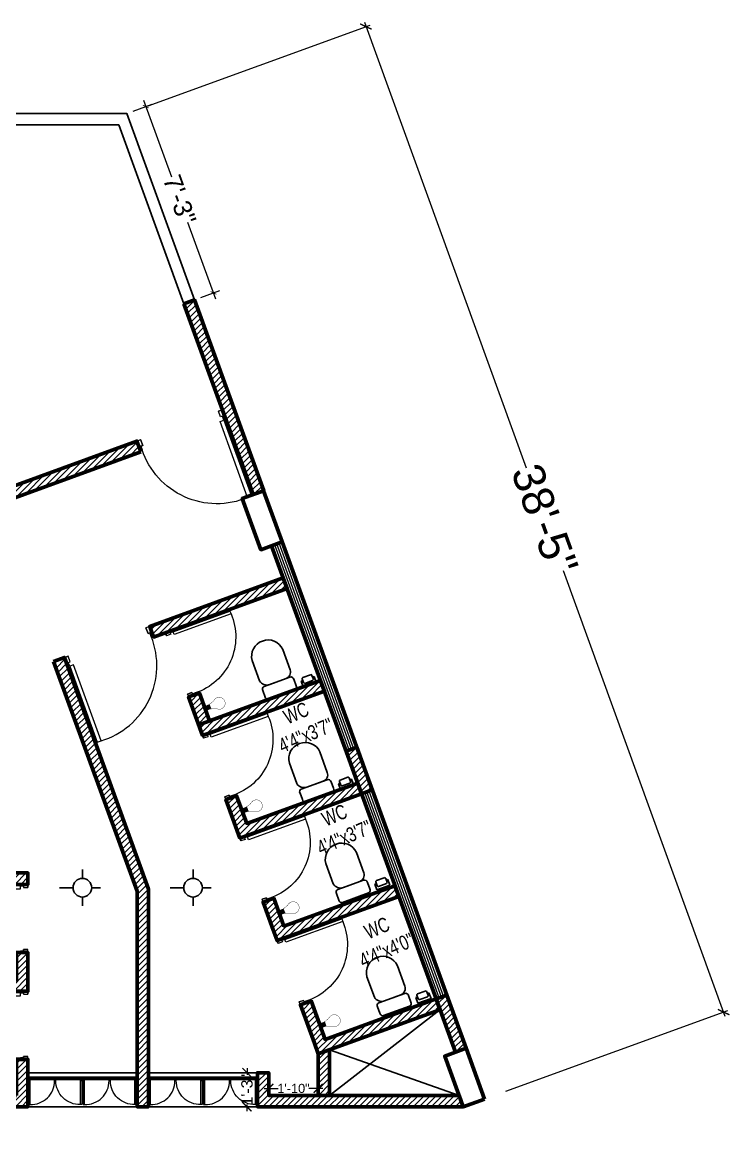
# Model space of a CAD drawing. Header units: inches. Extents: x -20263 to 10253, y -4567 to 3195.
# Drawn here: x 2816.7 to 3128, y 47.7 to 538.2 of the extents above; entities that cross this region are included whole.
import ezdxf

# ---------------------------------------------------------------- set-up
doc = ezdxf.new("R2010")
doc.units = ezdxf.units.IN
doc.header["$MEASUREMENT"] = 0
doc.linetypes.add('DASHED2', pattern=[0.375, 0.25, -0.125])
for name, color, linetype, lineweight in [('A-TEXT', 7, 'Continuous', 5), ('ar-DOOR-WOOD', 44, 'Continuous', 0), ('Dimension', 18, 'Continuous', 9), ('illustr-TOILET FIXTURE', 171, 'Continuous', 0), ('Main Wall', 250, 'Continuous', 13), ('window', 160, 'Continuous', 9)]:
    doc.layers.add(name, color=color, linetype=linetype, lineweight=lineweight)
doc.layers.add('BOX', color=7, linetype='Continuous')
doc.layers.add('hatch brick', color=32, linetype='Continuous', lineweight=0, transparency=0.4)
doc.styles.add('SIMPLE', font='romantic.ttf')
doc.styles.get("Standard").update_dxf_attribs({"font": 'arial.ttf'})
doc.dimstyles.new('Architectural', dxfattribs={"dimtxt": 14, "dimasz": 4, "dimexe": 2, "dimexo": 10, "dimgap": 0.09, "dimtad": 0, "dimdec": 0, "dimzin": 0, "dimdsep": 46, "dimlunit": 4, "dimtxsty": 'Standard', "dimblk": 'ARCHTICK', "dimcen": 0.09, "dimdle": 2, "dimclrd": 256, "dimclre": 256, "dimclrt": 256, "dimadec": 0, "dimazin": 0, "dimtfac": 1, "dimtdec": 0, "dimtofl": 0, "dimtmove": 1, "dimatfit": 2, "dimfxl": 12, "dimtolj": 1, "dimtzin": 0, "dimlwd": -1, "dimlwe": -1, "dimarcsym": 0})
doc.dimstyles.new('Architectural small', dxfattribs={"dimtxt": 8, "dimasz": 2, "dimexe": 3, "dimexo": 3, "dimgap": 0.09, "dimtad": 0, "dimdec": 0, "dimzin": 0, "dimdsep": 46, "dimlunit": 4, "dimtxsty": 'Standard', "dimblk": 'ARCHTICK', "dimcen": 0.09, "dimdle": 3, "dimclrd": 6, "dimclre": 6, "dimclrt": 5, "dimadec": 0, "dimazin": 0, "dimtfac": 1, "dimtdec": 0, "dimtofl": 0, "dimtmove": 1, "dimatfit": 2, "dimfxl": 12, "dimtolj": 1, "dimtzin": 0, "dimlwd": 18, "dimlwe": 18, "dimarcsym": 0})

# ---------------------------------------------------------------- blocks, each defined once
blk = doc.blocks.new('_ArchTick')
at = {"color": 0, "linetype": 'ByBlock', "const_width": 0.15}
blk.add_lwpolyline([(-0.5, -0.5), (0.5, 0.5)], dxfattribs=at)
blk = doc.blocks.new('*D42')
at = {"layer": 'Defpoints', "color": 0, "transparency": 16777216}
for p in [(2862.7, 498.06), (3125.35, 102.89), (3020.12, 64.66)]:
    blk.add_point(p, dxfattribs=at)
at = {"layer": 'Dimension', "transparency": 16777216}
for p, q in [((2872.1, 501.48), (2969.81, 536.97)), ((2967.25, 538.17), (3038.4, 342.27)), ((3126.04, 101.01), (3054.88, 296.91)), ((3029.52, 68.08), (3127.23, 103.57))]:
    blk.add_line(p, q, dxfattribs=at)
at = {"layer": 'Dimension', "transparency": 16777216, "xscale": 4, "yscale": 4, "zscale": 4}
for p, rotation in [((2967.93, 536.29), 109.9628844869784), ((3125.35, 102.89), 289.9628844869783)]:
    blk.add_blockref('_ArchTick', p, dxfattribs=dict(at, rotation=rotation))
at = {"layer": 'Dimension', "transparency": 16777216, "insert": (3046.64, 319.59), "char_height": 14, "attachment_point": 5, "rotation": 289.9629}
blk.add_mtext('\\A1;38\'-5"', dxfattribs=at)
blk = doc.blocks.new('*D44')
at = {"layer": 'Defpoints', "color": 0, "transparency": 16777216}
for p in [(2862.7, 498.06), (2900.85, 419.17), (2892.46, 416.12)]:
    blk.add_point(p, dxfattribs=at)
at = {"layer": 'Dimension', "color": 6, "lineweight": 18, "transparency": 16777216}
for p, q in [((2865.52, 499.09), (2873.91, 502.14)), ((2870.07, 503.93), (2882.32, 470.19)), ((2901.88, 416.35), (2889.62, 450.09)), ((2895.28, 417.15), (2903.67, 420.2))]:
    blk.add_line(p, q, dxfattribs=at)
at = {"layer": 'Dimension', "color": 6, "lineweight": 18, "transparency": 16777216, "xscale": 2, "yscale": 2, "zscale": 2}
for p, rotation in [((2871.09, 501.11), 109.9610434408243), ((2900.85, 419.17), 289.9610434408243)]:
    blk.add_blockref('_ArchTick', p, dxfattribs=dict(at, rotation=rotation))
at = {"layer": 'Dimension', "color": 5, "transparency": 16777216, "insert": (2885.97, 460.14), "char_height": 8, "attachment_point": 5, "rotation": 289.961}
blk.add_mtext('\\A1;7\'-3"', dxfattribs=at)
blk = doc.blocks.new('DOOR_45')
at = {"layer": 'ar-DOOR-WOOD'}
for p, q in [((-11008.75, 15426.44), (-11008.75, 15424.44)), ((-10968.75, 15426.44), (-11008.75, 15426.44)), ((-11008.75, 15424.44), (-10968.75, 15424.44)), ((-10968.75, 15427.44), (-10963.75, 15427.44)), ((-10968.75, 15427.44), (-10968.75, 15426.44)), ((-10968.75, 15424.44), (-10968.75, 15426.44)), ((-10968.75, 15426.44), (-10966.75, 15426.44)), ((-10966.75, 15426.44), (-10966.75, 15425.44)), ((-10966.75, 15425.44), (-10963.75, 15425.44)), ((-10963.75, 15427.44), (-10963.75, 15425.44)), ((-10968.75, 15382.44), (-10968.75, 15383.44)), ((-10968.75, 15383.44), (-10966.75, 15383.44)), ((-10968.75, 15382.44), (-10963.75, 15382.44)), ((-10966.75, 15384.44), (-10963.75, 15384.44)), ((-10966.75, 15383.44), (-10966.75, 15384.44)), ((-10963.75, 15382.44), (-10963.75, 15384.44))]:
    blk.add_line(p, q, dxfattribs=at)
for points in [[(-10968.75, 15426.44), (-11008.75, 15426.44), (-11008.75, 15424.44), (-10968.75, 15424.44)], [(-10963.75, 15427.44), (-10968.75, 15427.44), (-10968.75, 15426.44), (-10966.75, 15426.44), (-10966.75, 15425.44), (-10963.75, 15425.44)], [(-10968.75, 15383.44), (-10968.75, 15382.44), (-10963.75, 15382.44), (-10963.75, 15384.44), (-10966.75, 15384.44), (-10966.75, 15383.44)]]:
    blk.add_lwpolyline(points, close=True, dxfattribs=at)
blk.add_arc((-10969.89, 15422.35), 38.92, 176.9083, 271.677, dxfattribs=at)
blk = doc.blocks.new('T-FIX-027')
at = {"layer": 'illustr-TOILET FIXTURE'}
for p, q in [((-11843.84, 14568.89), (-11843.84, 14557.43)), ((-11843.84, 14568.89), (-11843.84, 14557.43)), ((-11843.84, 14568.89), (-11819.84, 14568.89)), ((-11843.84, 14568.89), (-11819.84, 14568.89)), ((-11819.84, 14568.89), (-11819.84, 14557.43)), ((-11819.84, 14568.89), (-11819.84, 14557.43))]:
    blk.add_line(p, q, dxfattribs=at)
for centre, radius in [((-11831.91, 14568.32), 0.508), ((-11831.91, 14568.32), 0.508), ((-11831.91, 14563.34), 0.762), ((-11831.91, 14563.34), 0.762)]:
    blk.add_circle(centre, radius, dxfattribs=at)
blk.add_ellipse((-11831.84, 14559.64), major_axis=(-10.93, 0), ratio=0.480383, dxfattribs=at)
blk.add_ellipse((-11831.84, 14559.64), major_axis=(-10.93, 0), ratio=0.480383, dxfattribs=at)
blk.add_ellipse((-11831.84, 14558.89), major_axis=(-12.37, 0), ratio=0.48498, start_param=6.528919, end_param=9.179045, dxfattribs=at)
blk.add_ellipse((-11831.84, 14558.89), major_axis=(-12.37, 0), ratio=0.48498, start_param=6.528919, end_param=9.179045, dxfattribs=at)
blk = doc.blocks.new('stair final')
for points in [[(82, 124), (82, -90), (-70, -90), (-70, 124)], [(-37.5, 124), (-37.5, -49), (49.5, -49), (49.5, 122.75)], [(17, 100), (49.5, 124), (82, 100)], [(24.2, 100), (49.5, 124)], [(49.5, 124), (75, 100)], [(82, -8), (82, -90)]]:
    blk.add_lwpolyline(points)
blk.add_lwpolyline([(-5, 126), (17, 126), (17, -10), (-5, -10)], close=True)
blk.add_circle((-37.5, 124), 2.49)
at = {"layer": 'BOX', "ltscale": 2000}
for p, q in [((-5, 124), (-70, 124)), ((-5, 112), (-70, 112)), ((-5, 100), (-70, 100)), ((-5, 88), (-70, 88)), ((-5, 76), (-70, 76)), ((-5, 64), (-70, 64)), ((-5, 52), (-70, 52)), ((-5, 40), (-70, 40)), ((-5, 28), (-70, 28)), ((-5, 16), (-70, 16)), ((-5, 4), (-70, 4)), ((-5, -8), (-70, -8)), ((0, -8), (-3, -8)), ((15, -8), (12, -8))]:
    blk.add_line(p, q, dxfattribs=at)
at = {"layer": 'BOX', "linetype": 'DASHED2', "ltscale": 20}
for p, q in [((82, 124), (17, 124)), ((82, 112), (17, 112)), ((82, 100), (17, 100)), ((82, 88), (17, 88)), ((82, 76), (17, 76)), ((82, 64), (17, 64)), ((82, 52), (17, 52)), ((82, 40), (17, 40)), ((82, 28), (17, 28)), ((82, 16), (17, 16)), ((82, 4), (17, 4)), ((82, -8), (17, -8))]:
    blk.add_line(p, q, dxfattribs=at)
at = {"layer": 'BOX', "ltscale": 2000}
for points in [[(17, 124), (17, -10), (-5, -10), (-5, 124)], [(-3, 124), (15, 124)]]:
    blk.add_lwpolyline(points, dxfattribs=at)
blk.add_lwpolyline([(15, 124), (15, -8), (-3, -8), (-3, 124)], close=True, dxfattribs=at)
blk = doc.blocks.new('wc')
at = {"linetype": 'Continuous'}
for p, q in [((17796.16, 10413.89), (17808.33, 10413.89)), ((17795.02, 10409.39), (17795.02, 10412.39)), ((17809.55, 10412.39), (17809.55, 10409.39)), ((17795.14, 10404.89), (17795.14, 10395.33)), ((17808.24, 10407.89), (17796.16, 10407.89)), ((17806.43, 10407.89), (17798.79, 10407.89)), ((17809.43, 10395.33), (17809.43, 10404.89)), ((17802.29, 10388.83), (17802.29, 10388.83))]:
    blk.add_line(p, q, dxfattribs=at)
for centre, radius, start, end in [((17796.22, 10412.67), 1.22, 92.839, 193.0763), ((17808.28, 10412.6), 1.29, 350.3937, 88.0376), ((17796.22, 10409.11), 1.22, 166.9235, 267.161), ((17808.21, 10409.24), 1.35, 271.2066, 6.2687), ((17798.7, 10404.28), 3.61, 88.6213, 170.3077), ((17806.43, 10404.89), 3, 0, 90), ((17802.2, 10395.91), 7.08, 184.6705, 270.7333), ((17802.38, 10395.91), 7.08, 269.2667, 355.3295)]:
    blk.add_arc(centre, radius, start, end, dxfattribs=at)
blk = doc.blocks.new('nap')
at = {"linetype": 'Continuous'}
for p, q in [((17810.88, 10410.98), (17810.88, 10413.6)), ((17810.88, 10413.6), (17817, 10413.6)), ((17817, 10413.6), (17817, 10410.98)), ((17811.65, 10410.98), (17810.88, 10410.98)), ((17811.65, 10410.19), (17811.65, 10411.93)), ((17812.15, 10412.43), (17815.76, 10412.43)), ((17815.76, 10409.69), (17812.15, 10409.69)), ((17816.26, 10411.93), (17816.26, 10410.19)), ((17817, 10410.98), (17816.26, 10410.98))]:
    blk.add_line(p, q, dxfattribs=at)
for centre, start, end in [((17812.15, 10411.93), 90, 180), ((17812.15, 10410.19), 180, 270), ((17815.76, 10411.93), 0, 90), ((17815.76, 10410.19), 270, 0)]:
    blk.add_arc(centre, 0.5, start, end, dxfattribs=at)
blk = doc.blocks.new('toilet stair block final')
h = blk.add_hatch()
h.set_pattern_fill('ANSI31', color=256, scale=15)
h.set_pattern_definition([(45, (1.7069, -4.6996), (-1.325825, 1.325825), [])])
h.paths.add_polyline_path([(145.14, -46.57), (150.14, -44.75), (150.14, -64.82), (145.14, -64.82)])
at = {"layer": 'hatch brick'}
h = blk.add_hatch(dxfattribs=at)
h.set_pattern_fill('ANSI31', color=256, scale=15)
h.paths.add_polyline_path([(85.96, 283.35), (116.45, 199.41), (121.15, 201.12), (90.63, 285.05)])
h = blk.add_hatch(dxfattribs=at)
h.set_pattern_fill('ANSI31', color=256, scale=15)
edge = h.paths.add_edge_path()
edge.add_line((67.04, 218.27), (65.33, 222.97))
edge.add_line((65.33, 222.97), (0, 199.18))
edge.add_line((0, 199.18), (0, 180.18))
edge.add_line((0, 180.18), (-57, 180.18))
edge.add_line((-57, 180.18), (-57, 175.18))
edge.add_line((-57, 175.18), (5, 175.18))
edge.add_line((5, 175.18), (5, 195.68))
edge.add_line((5, 195.68), (67.04, 218.27))
h = blk.add_hatch(dxfattribs=at)
h.set_pattern_fill('ANSI31', color=256, scale=15)
h.paths.add_polyline_path([(-233, 175.18), (-233, -45.82), (-229, -45.82), (-229, 175.18)])
h = blk.add_hatch(dxfattribs=at)
h.set_pattern_fill('ANSI31', color=256, scale=15)
h.set_pattern_definition([(45, (7, 0), (-1.325825, 1.325825), [])])
h.paths.add_polyline_path([(-225, 175.18), (-225, -45.82), (-221, -45.82), (-221, 175.18)])
h = blk.add_hatch(dxfattribs=at)
h.set_pattern_fill('ANSI31', color=256, scale=15)
h.set_pattern_definition([(45, (164, 0), (-1.325825, 1.325825), [])])
h.paths.add_polyline_path([(-69, 175.18), (-69, -45.82), (-65, -45.82), (-65, 175.18)])
h = blk.add_hatch(dxfattribs=at)
h.set_pattern_fill('ANSI31', color=256, scale=15)
h.paths.add_polyline_path([(-61, 175.18), (-61, -45.82), (-57, -45.82), (-57, 175.18)])
h = blk.add_hatch(dxfattribs=at)
h.set_pattern_fill('ANSI31', color=256, scale=15)
h.set_pattern_definition([(45, (-1.4041, 77.1201), (-1.325825, 1.325825), [])])
h.paths.add_polyline_path([(131.46, 158.06), (72.72, 136.72), (71.01, 141.42), (129.75, 162.76)])
h = blk.add_hatch(dxfattribs=at)
h.set_pattern_fill('ANSI31', color=256, scale=15)
edge = h.paths.add_edge_path()
edge.add_line((28.72, 126.06), (33.42, 127.77))
edge.add_line((33.42, 127.77), (70.4, 25.94))
edge.add_line((70.4, 25.94), (70.4, -69.82))
edge.add_line((70.4, -69.82), (65.4, -69.82))
edge.add_line((65.4, -69.82), (65.4, 25.06))
edge.add_line((65.4, 25.06), (28.72, 126.06))
h = blk.add_hatch(dxfattribs=at)
h.set_pattern_fill('ANSI31', color=256, scale=15)
h.set_pattern_definition([(45, (-1.0627, 76.1802), (-1.325825, 1.325825), [])])
edge = h.paths.add_edge_path()
edge.add_line((94.28, 93.48), (88.13, 110.4))
edge.add_line((88.13, 110.4), (92.83, 112.11))
edge.add_line((92.83, 112.11), (97.27, 99.88))
edge.add_line((97.27, 99.88), (146.14, 117.64))
edge.add_line((146.14, 117.64), (147.85, 112.94))
edge.add_line((147.85, 112.94), (94.28, 93.48))
h = blk.add_hatch(dxfattribs=at)
h.set_pattern_fill('ANSI31', color=256, scale=15)
h.set_pattern_definition([(45, (-56625.152, -18759.7349), (-1.325825215, 1.325825215), [])])
edge = h.paths.add_edge_path()
edge.add_line((157.41, 86.62), (162.11, 88.33))
edge.add_line((162.11, 88.33), (168.94, 69.53))
edge.add_line((168.94, 69.53), (164.23, 67.82))
edge.add_line((164.23, 67.82), (157.4, 86.62))
h = blk.add_hatch(dxfattribs=at)
h.set_pattern_fill('ANSI31', color=256, scale=15)
h.paths.add_polyline_path([(0, 80), (0, 75), (-57, 75), (-57, 80)])
h = blk.add_hatch(dxfattribs=at)
h.set_pattern_fill('ANSI31', color=256, scale=15)
h.set_pattern_definition([(45, (15.3236, 31.0638), (-1.325825, 1.325825), [])])
edge = h.paths.add_edge_path()
edge.add_line((110.66, 48.37), (104.52, 65.29))
edge.add_line((104.52, 65.29), (109.22, 66.99))
edge.add_line((109.22, 66.99), (113.66, 54.77))
edge.add_line((113.66, 54.77), (162.52, 72.52))
edge.add_line((162.52, 72.52), (164.23, 67.82))
edge.add_line((164.23, 67.82), (110.66, 48.37))
h = blk.add_hatch(dxfattribs=at)
h.set_pattern_fill('ANSI31', color=256, scale=15)
h.paths.add_polyline_path([(0, 28), (-57, 28), (-57, 33), (-5, 33), (-5, 45), (0, 45), (0, 33), (17.4, 33), (17.4, 28)])
h = blk.add_hatch(dxfattribs=at)
h.set_pattern_fill('ANSI31', color=256, scale=15)
h.paths.add_polyline_path([(-45, -64.82), (-40, -64.82), (-40, 28), (-45, 28)])
h = blk.add_hatch(dxfattribs=at)
h.set_pattern_fill('ANSI31', color=256, scale=15)
h.set_pattern_definition([(45, (15.3236, 31.0638), (-1.325825, 1.325825), [])])
h.paths.add_polyline_path([(125.34, 7.95), (120.9, 20.17), (125.6, 21.88), (130.04, 9.66), (178.91, 27.41), (180.62, 22.71), (127.05, 3.25)])
h = blk.add_hatch(dxfattribs=at)
h.set_pattern_fill('ANSI31', color=256, scale=15)
h.set_pattern_definition([(45, (17.4023, 0), (-1.325825, 1.325825), [])])
h.paths.add_polyline_path([(-40, -14), (12.4, -14), (12.4, -2), (17.4, -2), (17.4, -19), (-40, -19)])
h = blk.add_hatch(dxfattribs=at)
h.set_pattern_fill('ANSI31', color=256, scale=15)
h.set_pattern_definition([(45, (33.4168, -18.7522), (-1.325825, 1.325825), [])])
h.paths.add_polyline_path([(143.44, -41.87), (137.29, -24.95), (141.99, -23.24), (148.14, -40.16), (197.01, -22.41), (198.72, -27.11), (145.14, -46.57)])
h = blk.add_hatch(dxfattribs=at)
h.set_pattern_fill('ANSI31', color=256, scale=15)
h.paths.add_polyline_path([(201.71, -20.7), (197.01, -22.41), (205.51, -45.81), (210.21, -44.1)])
h = blk.add_hatch(dxfattribs=at)
h.set_pattern_fill('ANSI31', color=256, scale=15)
h.paths.add_polyline_path([(12.4, -64.82), (0, -64.82), (-57, -64.82), (-57, -69.82), (17.4, -69.82), (17.4, -49), (12.4, -49)])
h = blk.add_hatch(dxfattribs=at)
h.set_pattern_fill('ANSI31', color=256, scale=15)
h.paths.add_polyline_path([(-193, -64.82), (-193, -54.82), (-198, -54.82), (-198, -64.82), (-221, -64.82), (-221, -69.82), (-193, -69.82)])
h = blk.add_hatch(dxfattribs=at)
h.set_pattern_fill('ANSI31', color=256, scale=15)
h.paths.add_polyline_path([(-97, -64.82), (-97, -69.82), (-69, -69.82), (-69, -64.82), (-92, -64.82), (-92, -54.82), (-97, -54.82)])
h = blk.add_hatch(dxfattribs=at)
h.set_pattern_fill('ANSI31', color=256, scale=15)
h.paths.add_polyline_path([(118.4, -54.82), (123.4, -54.82), (123.4, -64.82), (207.11, -64.82), (208.92, -69.82), (118.4, -69.82)])
for points in [[(-62, 367), (-62, 362), (57.4, 362), (85.96, 283.35)], [(90.63, 285.05), (60.9, 367), (-57, 367)], [(-229, 175.18), (-225, -45.82)], [(-229, -45.82), (-225, 175.18)], [(-65, -45.82), (-61, 175.18)], [(-65, 175.18), (-61, -45.82)], [(-57, 28), (-45, -64.82)], [(-57, -64.82), (-45, 28)], [(150.14, -64.82), (198.72, -27.11)], [(150.14, -44.75), (207.11, -64.82)]]:
    blk.add_lwpolyline(points)
at = {"color": 0, "lineweight": 50}
for points in [[(85.96, 283.35), (116.45, 199.41), (121.15, 201.12), (90.63, 285.05), (85.96, 283.35)], [(67.04, 218.27), (65.33, 222.97), (0, 199.18), (0, 180.18), (-57, 180.18), (-57, 175.18), (5, 175.18), (5, 195.68), (67.04, 218.27)], [(124.63, 176.85), (197.01, -22.41), (201.71, -20.7), (129.33, 178.56)], [(28.72, 126.06), (33.42, 127.77), (70.4, 25.94), (70.4, -69.82), (65.4, -69.82), (65.4, 25.06), (28.72, 126.06)], [(94.28, 93.48), (88.13, 110.4), (92.83, 112.11), (97.27, 99.88), (146.14, 117.64), (147.85, 112.94), (94.28, 93.48), (94.28, 93.48)], [(157.41, 86.62), (162.11, 88.33), (168.94, 69.53), (164.23, 67.82), (157.4, 86.62)], [(0, 80), (0, 75), (-57, 75), (-57, 80), (0, 80)], [(110.66, 48.37), (104.52, 65.29), (109.22, 66.99), (113.66, 54.77), (162.52, 72.52), (164.23, 67.82), (110.66, 48.37), (110.66, 48.37)], [(0, 28), (-57, 28), (-57, 33), (-5, 33), (-5, 45), (0, 45), (0, 33), (17.4, 33), (17.4, 28), (0, 28)], [(125.34, 7.95), (120.9, 20.17), (125.6, 21.88), (130.04, 9.66), (178.91, 27.41), (180.62, 22.71), (127.05, 3.25), (125.34, 7.95)], [(143.44, -41.87), (137.29, -24.95), (141.99, -23.24), (148.14, -40.16), (197.01, -22.41), (198.72, -27.11), (145.14, -46.57), (143.44, -41.87)], [(12.4, -64.82), (0, -64.82), (0, -64.82), (-57, -64.82), (-57, -69.82), (17.4, -69.82), (17.4, -69.82), (17.4, -49), (12.4, -49), (12.4, -64.82)]]:
    blk.add_lwpolyline(points, dxfattribs=at)
at = {"color": 1, "lineweight": 50}
for points in [[(129.33, 178.56), (121.14, 201.12), (111.74, 197.7), (119.93, 175.15)], [(218.32, -66.4), (210.21, -44.07), (200.81, -47.49), (208.92, -69.82)]]:
    blk.add_lwpolyline(points, close=True, dxfattribs=at)
blk.add_lwpolyline([(-57, 175.18), (-69, 175.18), (-69, 199.18), (-57, 199.18), (-57, 175.18)], dxfattribs=at)
at = {"color": 0, "lineweight": 50}
for points in [[(-61, 175.18), (-61, -45.82), (-57, -45.82), (-57, 175.18)], [(131.46, 158.06), (72.72, 136.72), (71.01, 141.42), (129.75, 162.76)], [(147.85, 112.94), (94.28, 93.48), (92.57, 98.18), (146.14, 117.64)], [(-45, -64.82), (-40, -64.82), (-40, 28), (-45, 28)], [(-40, -14), (12.4, -14), (12.4, -2), (17.4, -2), (17.4, -19), (-40, -19)], [(201.71, -20.7), (197.01, -22.41), (205.51, -45.81), (210.21, -44.1)], [(145.14, -46.57), (150.14, -44.75), (150.14, -64.82), (145.14, -64.82)], [(-193, -64.82), (-193, -54.82), (-198, -54.82), (-198, -64.82), (-221, -64.82), (-221, -69.82), (-193, -69.82)], [(-97, -64.82), (-97, -69.82), (-69, -69.82), (-69, -64.82), (-92, -64.82), (-92, -54.82), (-97, -54.82)], [(118.4, -54.82), (118.4, -54.82), (123.4, -54.82), (123.4, -64.82), (207.11, -64.82), (208.92, -69.82), (118.4, -69.82)]]:
    blk.add_lwpolyline(points, close=True, dxfattribs=at)
blk.add_lwpolyline([(-193, -69.82), (-97, -69.82), (-97, -54.82), (-193, -54.82)], close=True)
at = {"layer": 'BOX', "ltscale": 2000}
for p, q in [((0, 199.18), (-57, 199.18)), ((-57, 175.18), (-57, 80.18)), ((-35, 175.18), (-35, 80.18))]:
    blk.add_line(p, q, dxfattribs=at)
for points in [[(65.4, -69.82), (17.4, -69.82), (17.4, -54.82), (65.4, -54.82)], [(118.4, -69.82), (70.4, -69.82), (70.4, -54.82), (118.4, -54.82)]]:
    blk.add_lwpolyline(points, close=True, dxfattribs=at)
at = {"layer": 'Main Wall', "color": 1, "lineweight": 50}
for points in [[(-233, 175.18), (-221, 175.18), (-221, 199.18), (-233, 199.18), (-233, 175.18)], [(-233, -69.82), (-221, -69.82), (-221, -45.82), (-233, -45.82), (-233, -69.82)], [(-69, -69.82), (-57, -69.82), (-57, -45.82), (-69, -45.82), (-69, -69.82)]]:
    blk.add_lwpolyline(points, dxfattribs=at)
at = {"layer": 'Main Wall', "color": 0, "lineweight": 50}
for points in [[(-233, 175.18), (-233, -45.82), (-229, -45.82), (-229, 175.18)], [(-225, 175.18), (-225, -45.82), (-221, -45.82), (-221, 175.18)], [(-69, 175.18), (-69, -45.82), (-65, -45.82), (-65, 175.18)]]:
    blk.add_lwpolyline(points, close=True, dxfattribs=at)
at = {"layer": 'window', "ltscale": 2000}
for points in [[(158.82, 87.14), (126.05, 177.37)], [(159.76, 87.48), (126.98, 177.71)], [(160.7, 87.82), (127.92, 178.05)], [(199.36, -21.55), (166.59, 68.68)], [(200.3, -21.21), (167.53, 69.02)], [(198.42, -21.9), (165.65, 68.34)]]:
    blk.add_lwpolyline(points, dxfattribs=at)
at = {"extrusion": (0, 0, -1)}
for p, xscale, yscale, zscale, rotation in [((16117.31, 4701.45), 0.8888892124533201, 0.8888892124533201, -0.8888892124533201, 69.99006771556789), ((3281.08, -12023.71), 0.6666666666666669, 0.6666666666666669, -0.6666666666666669, 340.0389565718659), ((3264.7, -12068.82), 0.6666666666666669, 0.6666666666666669, -0.6666666666666669, 340.0389565718659), ((3248.31, -12113.94), 0.6666666666666669, 0.6666666666666669, -0.6666666666666669, 340.0389565718659), ((3231.93, -12159.05), 0.6666666666666669, 0.6666666666666669, -0.6666666666666669, 340.0389565718659)]:
    blk.add_blockref('DOOR_45', p, dxfattribs=dict(at, xscale=xscale, yscale=yscale, zscale=zscale, rotation=rotation))
blk.add_blockref('stair final', (-151, 20.18))
at = {"extrusion": (0, 0, -1), "zscale": -1, "rotation": 160.0389565718658}
for name, p in [('wc', (20158.79, 3822.37)), ('nap', (20157.38, 3822.57)), ('wc', (20142.41, 3777.25)), ('nap', (20141, 3777.46)), ('wc', (20126.36, 3733.08)), ('nap', (20124.95, 3733.28)), ('wc', (20108.27, 3683.26)), ('nap', (20106.86, 3683.46))]:
    blk.add_blockref(name, p, dxfattribs=at)
at = {"xscale": 0.666666606798147, "yscale": 0.666666606798147, "zscale": 0.666666606798147}
for p in [(7309.17, -10209.96), (7326.57, -10256.96), (7326.57, -10303.96)]:
    blk.add_blockref('DOOR_45', p, dxfattribs=at)
at = {"layer": 'illustr-TOILET FIXTURE', "extrusion": (0, 0, -1), "zscale": -1, "rotation": 270}
for p in [(-14516.54, -11677.4), (-14516.54, -11705.92), (-14516.54, -11734.81)]:
    blk.add_blockref('T-FIX-027', p, dxfattribs=at)
at = {"layer": 'Main Wall', "xscale": 0.888888888888914, "yscale": 0.888888888888914, "zscale": 0.888888888888914, "rotation": 109.9621850072985}
blk.add_blockref('DOOR_45', (9595.65, 13969.5), dxfattribs=at)
blk = doc.blocks.new('DOOR_40')
at = {"layer": 'ar-DOOR-WOOD'}
for p, q in [((-11029.1, 15421.4), (-11064.1, 15421.4)), ((-11064.1, 15421.4), (-11064.1, 15419.4)), ((-11064.1, 15419.4), (-11029.1, 15419.4)), ((-11029.1, 15422.4), (-11024.1, 15422.4)), ((-11029.1, 15422.4), (-11029.1, 15421.4)), ((-11029.1, 15419.4), (-11029.1, 15421.4)), ((-11029.1, 15421.4), (-11027.1, 15421.4)), ((-11027.1, 15421.4), (-11027.1, 15420.4)), ((-11027.1, 15420.4), (-11024.1, 15420.4)), ((-11024.1, 15422.4), (-11024.1, 15420.4)), ((-11029.1, 15383.4), (-11027.1, 15383.4)), ((-11029.1, 15382.4), (-11029.1, 15383.4)), ((-11029.1, 15382.4), (-11024.1, 15382.4)), ((-11027.1, 15383.4), (-11027.1, 15384.4)), ((-11027.1, 15384.4), (-11024.1, 15384.4)), ((-11024.1, 15382.4), (-11024.1, 15384.4))]:
    blk.add_line(p, q, dxfattribs=at)
blk.add_arc((-11029.4, 15418.2), 34.8, 178.03, 270.3561, dxfattribs=at)
blk = doc.blocks.new('*D51')
at = {"layer": 'Defpoints', "color": 0, "transparency": 16777216}
for p in [(2920.2, 76.25), (2915.61, 61.25), (2920.2, 61.25)]:
    blk.add_point(p, dxfattribs=at)
at = {"layer": 'Dimension', "transparency": 16777216}
for p, q in [((2910.2, 76.25), (2913.61, 76.25)), ((2915.61, 78.25), (2915.61, 75.25)), ((2910.2, 61.25), (2913.61, 61.25)), ((2915.61, 59.25), (2915.61, 62.25))]:
    blk.add_line(p, q, dxfattribs=at)
at = {"layer": 'Dimension', "transparency": 16777216, "xscale": 4, "yscale": 4, "zscale": 4}
for p, rotation in [((2915.61, 76.25), 90), ((2915.61, 61.25), 270)]:
    blk.add_blockref('_ArchTick', p, dxfattribs=dict(at, rotation=rotation))
at = {"layer": 'Dimension', "transparency": 16777216, "insert": (2915.61, 68.75), "char_height": 14, "attachment_point": 5, "rotation": 90}
blk.add_mtext('\\A1;{\\H0.35714x;1\'-3"}', dxfattribs=at)
blk = doc.blocks.new('*D52')
at = {"layer": 'Defpoints', "color": 0, "transparency": 16777216}
for p in [(2946.94, 69.32), (2925.2, 66.25), (2946.94, 66.25)]:
    blk.add_point(p, dxfattribs=at)
at = {"layer": 'Dimension', "transparency": 16777216}
for p, q in [((2925.2, 76.25), (2925.2, 71.32)), ((2946.94, 76.25), (2946.94, 71.32)), ((2923.2, 69.32), (2929.3, 69.32)), ((2948.94, 69.32), (2942.84, 69.32))]:
    blk.add_line(p, q, dxfattribs=at)
at = {"layer": 'Dimension', "transparency": 16777216, "xscale": 4, "yscale": 4, "zscale": 4, "rotation": 180}
blk.add_blockref('_ArchTick', (2925.2, 69.32), dxfattribs=at)
at = {"layer": 'Dimension', "transparency": 16777216, "xscale": 4, "yscale": 4, "zscale": 4}
blk.add_blockref('_ArchTick', (2946.94, 69.32), dxfattribs=at)
at = {"layer": 'Dimension', "transparency": 16777216, "insert": (2936.07, 69.32), "char_height": 14, "attachment_point": 5}
blk.add_mtext('\\A1;{\\H0.28571x;1\'-10"}', dxfattribs=at)
blk = doc.blocks.new('LED')
for p, q in [((-12.1, -25.6), (11.9, -25.6)), ((-11.6, -7.7), (11.7, -7.7)), ((-11.6, -11), (11.7, -9.6)), ((-11.6, -13.3), (11.7, -11.8)), ((-11.5, -15.5), (11.8, -14.1)), ((-11.3, -17.8), (11.9, -16.3)), ((-11.2, -20), (12.1, -18.6)), ((-11.2, -22.2), (12.1, -20.8)), ((-11.2, -24.5), (12.1, -23.1))]:
    blk.add_line(p, q)
at = {"lineweight": 9}
blk.add_line((7.8, -3.1), (-7.8, -3.1), dxfattribs=at)
for points, const_width in [([(5.3, 0), (5.4, 0), (5.7, 0), (6.1, -0.1), (6.6, -0.3), (7, -0.6), (7.2, -0.9), (7.4, -1.2), (7.5, -1.5), (7.7, -2), (7.7, -2.5), (7.8, -3.1), (7.7, -2.5), (7.7, -2), (7.5, -1.5), (7.4, -1.2), (7.2, -0.9), (7, -0.6), (6.6, -0.3), (6.1, -0.1), (5.7, 0), (5.4, 0), (5.3, 0), (-5.3, 0), (-5.4, 0), (-5.5, 0), (-5.8, 0), (-6.1, -0.1), (-6.4, -0.2), (-6.7, -0.5), (-7, -0.7), (-7.3, -1.1), (-7.6, -1.7), (-7.7, -2.3), (-7.8, -3.1), (-7.8, -3.1), (-7.9, -3.2), (-8.1, -3.2), (-8.3, -3.3), (-8.9, -3.6), (-9.6, -4.1), (-10.3, -4.7), (-11, -5.4), (-11.2, -5.9), (-11.4, -6.4), (-11.6, -7), (-11.6, -7.7), (-12.2, -7.7), (-12.1, -26)], 2), ([(-5.3, 0), (-5.4, 0), (-5.5, 0), (-5.8, 0), (-6.1, -0.1), (-6.4, -0.2), (-6.7, -0.5), (-7, -0.7), (-7.3, -1.1), (-7.6, -1.7), (-7.7, -2.3), (-7.8, -3.1)], 1), ([(-0.1, -111.1), (-0.2, -111.1), (-1, -111.1), (-1.8, -111.1), (-2.6, -111.1), (-3.4, -111), (-4.2, -110.9), (-5, -110.8), (-5.8, -110.6), (-6.6, -110.5), (-7.4, -110.3), (-8.1, -110.1), (-8.9, -109.9), (-9.6, -109.7), (-10.4, -109.5), (-11.1, -109.2), (-11.8, -108.9), (-12.5, -108.7), (-13.2, -108.3), (-13.9, -108), (-14.6, -107.7), (-15.3, -107.3), (-16, -106.9), (-16.6, -106.6), (-17.3, -106.2), (-17.9, -105.7), (-18.5, -105.3), (-19.2, -104.8), (-19.8, -104.4), (-20.4, -103.9), (-20.9, -103.4), (-21.5, -102.9), (-22.1, -102.4), (-22.6, -101.9), (-23.1, -101.3), (-23.7, -100.8), (-24.2, -100.2), (-24.6, -99.6), (-25.1, -99), (-25.6, -98.4), (-26, -97.8), (-26.5, -97.2), (-26.9, -96.5), (-27.3, -95.9), (-27.7, -95.2), (-28.1, -94.6), (-28.4, -93.9), (-28.8, -93.2), (-29.1, -92.5), (-29.4, -91.8), (-29.7, -91.1), (-30, -90.4), (-30.2, -89.6), (-30.5, -88.9), (-30.7, -88.1), (-30.9, -87.4), (-31.1, -86.6), (-31.2, -85.9), (-31.4, -85.1), (-31.5, -84.3), (-31.6, -83.5), (-31.7, -82.7), (-31.8, -81.9), (-31.8, -81.1), (-31.9, -80.3), (-31.9, -79.5), (-31.9, -78.2), (-31.8, -77), (-31.7, -75.8), (-31.5, -74.6), (-31.3, -73.4), (-31.1, -72.2), (-30.8, -71.1), (-30.4, -69.9), (-30, -68.8), (-29.6, -67.7), (-29.2, -66.6), (-22.1, -55), (-14.6, -35.3), (-14.1, -29.7), (-14.1, -27.1), (-12.1, -25.6)], 1.8), ([(-0.1, -111.1), (0, -111.1), (0.8, -111.1), (1.6, -111.1), (2.5, -111.1), (3.3, -111), (4, -110.9), (4.8, -110.8), (5.6, -110.6), (6.4, -110.5), (7.2, -110.3), (7.9, -110.1), (8.7, -109.9), (9.4, -109.7), (10.2, -109.5), (10.9, -109.2), (11.6, -108.9), (12.3, -108.7), (13, -108.3), (13.7, -108), (14.4, -107.7), (15.1, -107.3), (15.8, -106.9), (16.4, -106.6), (17.1, -106.2), (17.7, -105.7), (18.3, -105.3), (19, -104.8), (19.6, -104.4), (20.2, -103.9), (20.7, -103.4), (21.3, -102.9), (21.9, -102.4), (22.4, -101.9), (22.9, -101.3), (23.5, -100.8), (24, -100.2), (24.5, -99.6), (24.9, -99), (25.4, -98.4), (25.8, -97.8), (26.3, -97.2), (26.7, -96.5), (27.1, -95.9), (27.5, -95.2), (27.9, -94.6), (28.2, -93.9), (28.6, -93.2), (28.9, -92.5), (29.2, -91.8), (29.5, -91.1), (29.8, -90.4), (30, -89.6), (30.3, -88.9), (30.5, -88.1), (30.7, -87.4), (30.9, -86.6), (31, -85.9), (31.2, -85.1), (31.3, -84.3), (31.4, -83.5), (31.5, -82.7), (31.6, -81.9), (31.6, -81.1), (31.7, -80.3), (31.7, -79.5), (31.7, -78.2), (31.6, -77), (31.5, -75.8), (31.3, -74.6), (31.1, -73.4), (30.9, -72.2), (30.6, -71.1), (30.2, -69.9), (29.9, -68.8), (29.4, -67.7), (29, -66.6), (21.9, -55), (14.4, -35.3), (13.9, -29.7), (13.9, -27.1), (11.9, -25.6)], 1.8), ([(11.9, -26.1), (11.9, -7.7), (11.7, -7.7), (11.6, -7), (11.4, -6.4), (11.2, -5.9), (11, -5.4), (10.3, -4.7), (9.6, -4.1), (8.9, -3.6), (8.3, -3.3), (7.9, -3.2), (7.8, -3.1), (7.8, -3.1)], 2)]:
    blk.add_lwpolyline(points, dxfattribs=dict(const_width=const_width))
at = {"color": 7, "lineweight": 20}
blk.add_open_spline([(-9.8, -25.6), (-9.8, -25.6), (9.4, -25.6), (9.4, -25.6)], degree=3, dxfattribs=at)
blk = doc.blocks.new('*D73')
at = {"layer": 'Defpoints', "color": 0, "transparency": 16777216}
for p in [(2862.7, 498.06), (3125.35, 102.89), (3020.12, 64.66)]:
    blk.add_point(p, dxfattribs=at)
at = {"layer": 'Dimension', "transparency": 16777216}
for p, q in [((2872.1, 501.48), (2969.81, 536.97)), ((2967.25, 538.17), (3038.4, 342.27)), ((3126.04, 101.01), (3054.88, 296.91)), ((3029.52, 68.08), (3127.23, 103.57))]:
    blk.add_line(p, q, dxfattribs=at)
at = {"layer": 'Dimension', "transparency": 16777216, "xscale": 4, "yscale": 4, "zscale": 4}
for p, rotation in [((2967.93, 536.29), 109.9628844869784), ((3125.35, 102.89), 289.9628844869783)]:
    blk.add_blockref('_ArchTick', p, dxfattribs=dict(at, rotation=rotation))
at = {"layer": 'Dimension', "transparency": 16777216, "insert": (3046.64, 319.59), "char_height": 14, "attachment_point": 5, "rotation": 289.9629}
blk.add_mtext('\\A1;38\'-5"', dxfattribs=at)
blk = doc.blocks.new('*D75')
at = {"layer": 'Defpoints', "color": 0, "transparency": 16777216}
for p in [(2862.7, 498.06), (2900.85, 419.17), (2892.46, 416.12)]:
    blk.add_point(p, dxfattribs=at)
at = {"layer": 'Dimension', "color": 6, "lineweight": 18, "transparency": 16777216}
for p, q in [((2865.52, 499.09), (2873.91, 502.14)), ((2870.07, 503.93), (2882.32, 470.19)), ((2901.88, 416.35), (2889.62, 450.09)), ((2895.28, 417.15), (2903.67, 420.2))]:
    blk.add_line(p, q, dxfattribs=at)
at = {"layer": 'Dimension', "color": 6, "lineweight": 18, "transparency": 16777216, "xscale": 2, "yscale": 2, "zscale": 2}
for p, rotation in [((2871.09, 501.11), 109.9610434408243), ((2900.85, 419.17), 289.9610434408243)]:
    blk.add_blockref('_ArchTick', p, dxfattribs=dict(at, rotation=rotation))
at = {"layer": 'Dimension', "color": 5, "transparency": 16777216, "insert": (2885.97, 460.14), "char_height": 8, "attachment_point": 5, "rotation": 289.961}
blk.add_mtext('\\A1;7\'-3"', dxfattribs=at)
blk = doc.blocks.new('*D69')
at = {"layer": 'Defpoints', "color": 0, "transparency": 16777216}
for p in [(2920.2, 76.25), (2915.61, 61.25), (2920.2, 61.25)]:
    blk.add_point(p, dxfattribs=at)
at = {"layer": 'Dimension', "transparency": 16777216}
for p, q in [((2910.2, 76.25), (2913.61, 76.25)), ((2915.61, 78.25), (2915.61, 75.25)), ((2910.2, 61.25), (2913.61, 61.25)), ((2915.61, 59.25), (2915.61, 62.25))]:
    blk.add_line(p, q, dxfattribs=at)
at = {"layer": 'Dimension', "transparency": 16777216, "xscale": 4, "yscale": 4, "zscale": 4}
for p, rotation in [((2915.61, 76.25), 90), ((2915.61, 61.25), 270)]:
    blk.add_blockref('_ArchTick', p, dxfattribs=dict(at, rotation=rotation))
at = {"layer": 'Dimension', "transparency": 16777216, "insert": (2915.61, 68.75), "char_height": 14, "attachment_point": 5, "rotation": 90}
blk.add_mtext('\\A1;{\\H0.35714x;1\'-3"}', dxfattribs=at)
blk = doc.blocks.new('*D70')
at = {"layer": 'Defpoints', "color": 0, "transparency": 16777216}
for p in [(2946.94, 69.32), (2925.2, 66.25), (2946.94, 66.25)]:
    blk.add_point(p, dxfattribs=at)
at = {"layer": 'Dimension', "transparency": 16777216}
for p, q in [((2925.2, 76.25), (2925.2, 71.32)), ((2946.94, 76.25), (2946.94, 71.32)), ((2923.2, 69.32), (2929.3, 69.32)), ((2948.94, 69.32), (2942.84, 69.32))]:
    blk.add_line(p, q, dxfattribs=at)
at = {"layer": 'Dimension', "transparency": 16777216, "xscale": 4, "yscale": 4, "zscale": 4, "rotation": 180}
blk.add_blockref('_ArchTick', (2925.2, 69.32), dxfattribs=at)
at = {"layer": 'Dimension', "transparency": 16777216, "xscale": 4, "yscale": 4, "zscale": 4}
blk.add_blockref('_ArchTick', (2946.94, 69.32), dxfattribs=at)
at = {"layer": 'Dimension', "transparency": 16777216, "insert": (2936.07, 69.32), "char_height": 14, "attachment_point": 5}
blk.add_mtext('\\A1;{\\H0.28571x;1\'-10"}', dxfattribs=at)

msp = doc.modelspace()

# ---------------------------------------------------------------- linework, layer by layer
at = {"color": 30, "true_color": 0xf8991e}
for p, q in [((2843.16, 165.616), (2843.16, 161.688)), ((2843.16, 165.616), (2843.16, 161.688)), ((2891.853, 165.616), (2891.853, 161.688)), ((2891.853, 165.616), (2891.853, 161.688)), ((2839.054, 157.582), (2833.151, 157.582)), ((2839.054, 157.582), (2833.151, 157.582)), ((2851.193, 157.582), (2847.265, 157.582)), ((2851.193, 157.582), (2847.265, 157.582)), ((2887.747, 157.582), (2881.844, 157.582)), ((2887.747, 157.582), (2881.844, 157.582)), ((2899.886, 157.582), (2895.958, 157.582)), ((2899.886, 157.582), (2895.958, 157.582)), ((2843.16, 149.549), (2843.16, 153.477)), ((2843.16, 149.549), (2843.16, 153.477)), ((2891.853, 149.549), (2891.853, 153.477)), ((2891.853, 149.549), (2891.853, 153.477))]:
    msp.add_line(p, q, dxfattribs=at)
msp.add_lwpolyline([(2859.193, 493.062), (2744.797, 493.062), (2744.797, 498.062), (2859.193, 498.062)])
msp.add_lwpolyline([(2859.193, 493.062), (2744.797, 493.062), (2744.797, 498.062), (2859.193, 498.062)])
at = {"color": 150}
for points in [[(2819.199, 74.249), (2867.199, 74.249), (2867.199, 73.249), (2819.199, 73.249)], [(2819.199, 74.249), (2866.599, 74.249), (2866.599, 73.749), (2819.199, 73.749)], [(2819.199, 74.249), (2867.199, 74.249), (2867.199, 73.249), (2819.199, 73.249)], [(2819.199, 74.249), (2866.599, 74.249), (2866.599, 73.749), (2819.199, 73.749)], [(2872.199, 74.249), (2920.199, 74.249), (2920.199, 73.249), (2872.199, 73.249)], [(2872.199, 74.249), (2919.599, 74.249), (2919.599, 73.749), (2872.199, 73.749)], [(2872.199, 74.249), (2920.199, 74.249), (2920.199, 73.249), (2872.199, 73.249)], [(2872.199, 74.249), (2919.599, 74.249), (2919.599, 73.749), (2872.199, 73.749)]]:
    msp.add_lwpolyline(points, close=True, dxfattribs=at)
at = {"color": 30, "true_color": 0xf8991e}
for centre in [(2843.16, 157.582), (2843.16, 157.582), (2891.853, 157.582), (2891.853, 157.582)]:
    msp.add_circle(centre, 4.105, dxfattribs=at)

# ---------------------------------------------------------------- block references
at = {"extrusion": (0, 0, -1), "xscale": -1, "zscale": -1}
msp.add_blockref('toilet stair block final', (-2801.797, 131.065), dxfattribs=at)
msp.add_blockref('toilet stair block final', (-2801.797, 131.065), dxfattribs=at)
at = {"color": 1, "xscale": 0.0825961012495305, "yscale": 0.0825961012495305, "zscale": 0.0825961012495305, "rotation": 110.3589558952326}
for p in [(2897.217, 236.423), (2897.217, 236.423), (2913.574, 191.318), (2913.574, 191.318), (2929.791, 146.541), (2929.791, 146.541), (2947.886, 96.842), (2947.886, 96.842)]:
    msp.add_blockref('LED', p, dxfattribs=at)
at = {"layer": 'Main Wall', "xscale": 0.2999999999999545, "yscale": 0.2999999999999545, "zscale": 0.2999999999999545, "rotation": 90}
for p in [(7445.932, 3381.489), (7445.932, 3381.489), (7469.932, 3381.489), (7469.932, 3381.489), (7498.932, 3381.489), (7498.932, 3381.489), (7522.932, 3381.489), (7522.932, 3381.489)]:
    msp.add_blockref('DOOR_40', p, dxfattribs=at)
at = {"layer": 'Main Wall', "extrusion": (0, 0, -1), "xscale": 0.2999999999999545, "yscale": 0.2999999999999545, "zscale": -0.2999999999999545, "rotation": 90}
for p in [(1783.535, 3381.489), (1783.535, 3381.489), (1759.535, 3381.489), (1759.535, 3381.489), (1730.535, 3381.489), (1730.535, 3381.489), (1706.535, 3381.489), (1706.535, 3381.489)]:
    msp.add_blockref('DOOR_40', p, dxfattribs=at)

# ---------------------------------------------------------------- texts
at = {"layer": 'A-TEXT', "char_height": 6.4, "width": 47.01397, "attachment_point": 9, "rotation": 23.40948, "style": 'SIMPLE'}
for s, insert in [('\\pxqc;{\\fSwis721 LtCn BT|b0|i0|c0|p34;WC\\P4\'4"x3\'7"}', (2964.335, 230.943)), ('\\pxqc;{\\fSwis721 LtCn BT|b0|i0|c0|p34;WC\\P4\'4"x3\'7"}', (2964.335, 230.943)), ('\\pxqc;{\\fSwis721 LtCn BT|b0|i0|c0|p34;WC\\P4\'4"x3\'7"}', (2981.224, 186.02)), ('\\pxqc;{\\fSwis721 LtCn BT|b0|i0|c0|p34;WC\\P4\'4"x3\'7"}', (2981.224, 186.02)), ('\\pxqc;{\\fSwis721 LtCn BT|b0|i0|c0|p34;WC\\P4\'4"x4\'0"}', (2999.874, 136.41)), ('\\pxqc;{\\fSwis721 LtCn BT|b0|i0|c0|p34;WC\\P4\'4"x4\'0"}', (2999.874, 136.41))]:
    msp.add_mtext(s, dxfattribs=dict(at, insert=insert))

# ---------------------------------------------------------------- dimensions: what is measured, and where the dimension line sits
at = {"layer": 'Dimension'}
for p2, distance, dimstyle, picture, middle in [((3020.122, 64.665), 111.959, 'Architectural', '*D42', (3046.641, 319.587)), ((3020.122, 64.665), 111.959, 'Architectural', '*D73', (3046.641, 319.587)), ((2892.457, 416.121), 8.934, 'Architectural small', '*D44', (2885.974, 460.141)), ((2892.457, 416.121), 8.934, 'Architectural small', '*D75', (2885.974, 460.141))]:
    dim = msp.add_aligned_dim(p1=(2862.696, 498.062), p2=p2, distance=distance, dimstyle=dimstyle, dxfattribs=at)
    dim.commit()
    dim.dimension.update_dxf_attribs({"geometry": picture, "text_midpoint": middle})
for picture in ['*D51', '*D69']:
    dim = msp.add_linear_dim(base=(2915.607, 61.249), p1=(2920.199, 76.249), p2=(2920.199, 61.249), angle=90, text='{\\H0.35714x;<>}', dimstyle='Architectural', dxfattribs=at)
    dim.commit()
    dim.dimension.update_dxf_attribs({"geometry": picture, "text_midpoint": (2915.607, 68.749)})
for picture in ['*D52', '*D70']:
    dim = msp.add_linear_dim(base=(2946.939, 69.317), p1=(2925.199, 66.249), p2=(2946.939, 66.249), text='{\\H0.28571x;<>}', dimstyle='Architectural', dxfattribs=at)
    dim.commit()
    dim.dimension.update_dxf_attribs({"geometry": picture, "text_midpoint": (2936.069, 69.317)})

doc.saveas('drawing.dxf')
